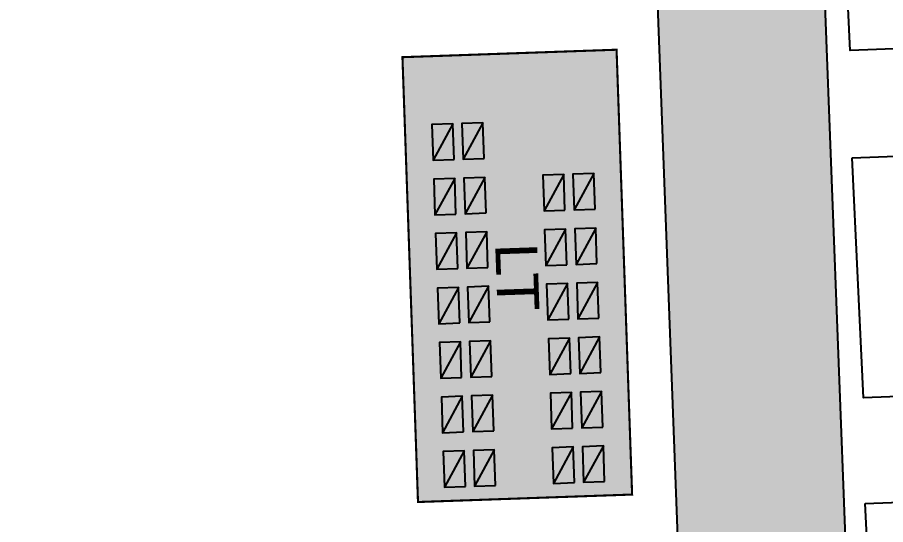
# Model space of a CAD drawing. Header units: metres. Extents: x 1956498 to 1957612, y 2277909 to 2278547.
# Drawn here: x 1956782.61 to 1956803.31, y 2278314.95 to 2278327.05 of the extents above; entities that cross this region are included whole.
import ezdxf
from ezdxf.enums import TextEntityAlignment as Align

# ---------------------------------------------------------------- set-up
doc = ezdxf.new("R2010")
doc.units = ezdxf.units.M
for name, color, linetype in [('PVcase Inverters', 7, 'Continuous'), ('PVcase PV Modules (full frames)', 142, 'Continuous'), ('UBS-100-Circulation intérieure lourde', 252, 'Continuous'), ('UBS-100-Local technique', 10, 'Continuous'), ('UBS-100-Postes', 8, 'Continuous')]:
    doc.layers.add(name, color=color, linetype=linetype)
doc.styles.get("Standard").update_dxf_attribs({"font": 'verdana.ttf'})
doc.styles.add('UBS-Style de texte', font='verdana.ttf')

# ---------------------------------------------------------------- blocks, each defined once
blk = doc.blocks.new('LT UBS')
at = {"layer": 'UBS-100-Postes', "true_color": 0xb0c4d8, "transparency": 33554687}
blk.add_hatch(color=9, dxfattribs=at).paths.add_polyline_path([(0.0001368601878350972, 5.106747575925676), (10.61504717644903, 5.106747577141205), (10.61491031602836, 2.842059920737938e-10), (-2.328306436538696e-10, -9.313225746154785e-10)])
at = {"layer": 'UBS-100-Postes', "color": 7, "transparency": 33554687, "const_width": 0.05}
blk.add_lwpolyline([(0.0001368601878350972, 5.106747575925676), (10.61504717644903, 5.106747577141205), (10.61491031602836, 2.842059920737938e-10), (-2.328306436538696e-10, -9.313225746154785e-10)], close=True, dxfattribs=at)
at = {"transparency": 33554687}
blk.add_attdef('NUMERO', text='', height=1, dxfattribs=at).set_placement((6.82194805137647, 2.553373788104942), align=Align.MIDDLE_CENTER)
at = {"layer": 'UBS-100-Postes', "color": 7, "transparency": 33554687, "insert": (5.307523588108101, 2.553373788104942), "char_height": 1, "attachment_point": 5, "style": 'UBS-Style de texte'}
blk.add_mtext_dynamic_manual_height_columns('LT', width=7.5, gutter_width=7.5, heights=[0], dxfattribs=at)
blk = doc.blocks.new('PVcase Inverter (2nd tier)')
at = {"layer": 'PVcase Inverters', "color": 0, "transparency": 33554687}
blk.add_lwpolyline([(0, 0), (850, 0), (850, 500), (0, 500)], close=True, dxfattribs=at)
blk.add_lwpolyline([(850, 0), (0, 500)], dxfattribs=at)
blk = doc.blocks.new('3P6@20DEG F FX ID1 PVBlock')
at = {"color": 0, "transparency": 33554687}
blk.add_polyline3d([(0, 0, 2.083586713139974), (7.539539347030692, 0.2870042413902952, 2.083586713139975), (7.757297679336461, -5.433460050740019, 1.675326544159361e-15), (0.2177583323057694, -5.720464292130313, 0)], close=True, dxfattribs=at)

msp = doc.modelspace()

# ---------------------------------------------------------------- hatches: boundary and pattern name
at = {"layer": 'UBS-100-Circulation intérieure lourde', "transparency": 33554687}
h = msp.add_hatch(color=256, dxfattribs=at)
h.dxf.hatch_style = 1
edge = h.paths.add_edge_path()
edge.add_arc((1956764.775937202, 2278354.047734615), 10.98888332588078, 38.055118836919576, 92.19845196404327, ccw=False)
edge.add_arc((1956785.235277975, 2278370.073881621), 15.0000000032406, 218.0847095287733, 272.1729597382801)
edge.add_line((1956785.804021141, 2278355.084667789), (1956796.795983654, 2278355.501741271))
edge.add_line((1956796.795983654, 2278355.501741271), (1956798.696412464, 2278305.415981365))
edge.add_line((1956798.696412464, 2278305.415981365), (1956793.250331421, 2278305.209338011))
edge.add_line((1956793.250331421, 2278305.209338011), (1956793.705325957, 2278293.21796695))
edge.add_line((1956793.705325957, 2278293.21796695), (1956799.151407176, 2278293.424610309))
edge.add_line((1956799.151407176, 2278293.424610309), (1956805.262231156, 2278132.373971497))
edge.add_line((1956805.262231156, 2278132.373971497), (1956799.816150151, 2278132.167328046))
edge.add_line((1956799.816150151, 2278132.167328046), (1956800.271144691, 2278120.175957077))
edge.add_line((1956800.271144691, 2278120.175957077), (1956805.717225689, 2278120.382600434))
edge.add_line((1956805.717225689, 2278120.382600434), (1956808.505499487, 2278046.968937048))
edge.add_line((1956808.505499487, 2278046.968937048), (1956797.471805961, 2278046.520477231))
edge.add_arc((1956798.050883183, 2278031.558597255), 14.97308194175755, 92.21644131539423, 143.3305284562901)
edge.add_arc((1956776.381759162, 2278046.057097211), 11.14352137835336, 272.4211575891524, 330.0899243735837, ccw=False)
edge.add_line((1956776.852512727, 2278034.923523671), (1956777.009638957, 2278030.929814869))
edge.add_line((1956777.009638957, 2278030.929814869), (1956811.05939886, 2278032.310913297))
edge.add_line((1956811.05939886, 2278032.310913297), (1956845.09821501, 2278033.703832236))
edge.add_line((1956845.09821501, 2278033.703832236), (1956844.941310405, 2278037.691699671))
edge.add_arc((1956844.479915648, 2278048.799243783), 11.11712288870125, 215.1122603936908, 272.3786340929611, ccw=False)
edge.add_line((1956835.38581278, 2278042.404893593), (1956835.385812779, 2278042.404893593))
edge.add_arc((1956824.047902401, 2278032.596641205), 14.99166523962915, 40.86258006122761, 92.23155383180028)
edge.add_line((1956823.464155207, 2278047.576937126), (1956812.498220958, 2278047.131225021))
edge.add_line((1956812.498220958, 2278047.131225021), (1956800.793107333, 2278355.653406116))
edge.add_line((1956800.793107333, 2278355.653406116), (1956811.785325112, 2278356.070489282))
edge.add_arc((1956811.231408061, 2278371.033193459), 14.9729536298442, 272.1201129472284, 326.3140567721247)
edge.add_arc((1956832.785994752, 2278356.711410502), 10.90591148877471, 91.9203326248624, 146.5138370824924, ccw=False)
edge.add_line((1956832.420539268, 2278367.611197091), (1956832.168946329, 2278371.604529158))
edge.add_line((1956832.168946329, 2278371.604529158), (1956798.235802155, 2278370.316987037))
edge.add_line((1956798.235802155, 2278370.316987037), (1956764.21250126, 2278369.026024087))
edge.add_line((1956764.21250126, 2278369.026024087), (1956764.35439473, 2278365.028529609))

# ---------------------------------------------------------------- linework, layer by layer
msp.add_lwpolyline([(1956796.795983654, 2278355.501741271), (1956798.696412464, 2278305.415981365), (1956793.250331421, 2278305.209338011), (1956793.705325957, 2278293.217966949), (1956799.151407176, 2278293.424610308), (1956805.262231156, 2278132.373971497), (1956799.816150151, 2278132.167328045), (1956800.271144692, 2278120.175957076), (1956805.717225689, 2278120.382600434), (1956808.505499487, 2278046.968937048), (1956797.471805961, 2278046.52047723, 0.2268002442284344), (1956786.041064621, 2278040.500489724, -0.2570762172775547), (1956776.852512727, 2278034.92352367), (1956844.941310405, 2278037.69169967, -0.2552052530752312), (1956835.38581278, 2278042.404893592), (1956835.38581278, 2278042.404893592, 0.2279698997739576), (1956823.464155208, 2278047.576937125), (1956812.498220959, 2278047.131225021), (1956800.793107334, 2278355.653406115)], format="xyb", dxfattribs=at)

# ---------------------------------------------------------------- block references
at = {"layer": 'PVcase Inverters', "transparency": 33554687, "xscale": 0.001, "yscale": 0.001, "zscale": 0.001, "rotation": 92}
for p in [(1956793.736332909, 2278323.683297163), (1956793.018770295, 2278323.658239326), (1956795.662555791, 2278322.449769942), (1956796.380118405, 2278322.474827779), (1956793.064139641, 2278322.35903125), (1956793.781702255, 2278322.384089088), (1956793.109508986, 2278321.059823174), (1956793.8270716, 2278321.084881013), (1956795.707925136, 2278321.150561866), (1956796.42548775, 2278321.175619705), (1956793.154878332, 2278319.7606151), (1956793.872440946, 2278319.785672938), (1956795.753294482, 2278319.851353792), (1956796.470857096, 2278319.87641163), (1956795.798663828, 2278318.552145715), (1956796.516226442, 2278318.577203554), (1956793.200247678, 2278318.461407025), (1956793.917810292, 2278318.486464862), (1956795.844033174, 2278317.252937641), (1956796.561595788, 2278317.277995479), (1956793.245617023, 2278317.162198949), (1956793.963179637, 2278317.187256788), (1956793.290986369, 2278315.862990874), (1956794.008548983, 2278315.888048713), (1956795.889402519, 2278315.953729566), (1956796.606965133, 2278315.978787404)]:
    msp.add_blockref('PVcase Inverter (2nd tier)', p, dxfattribs=at)
at = {"layer": 'PVcase PV Modules (full frames)', "color": 144, "true_color": 0x007ca5, "transparency": 33554687, "extrusion": (-0.0224214259614044, -0.000853506302275067, 0.9997482439018581), "rotation": 87.82000000000001}
msp.add_blockref('3P6@20DEG F FX ID1 PVBlock', (-2202248.252959227, 2041551.362879597, -45195.86571270195), dxfattribs=at)
at = {"layer": 'PVcase PV Modules (full frames)', "color": 144, "true_color": 0x007ca5, "transparency": 33554687, "extrusion": (-0.02747652405283227, -0.001045936439728381, 0.9996219018423607), "rotation": 87.82000000000001}
msp.add_blockref('3P6@20DEG F FX ID1 PVBlock', (-2202239.963673276, 2041296.51839603, -55526.53418393592), dxfattribs=at)
at = {"layer": 'PVcase PV Modules (full frames)', "color": 144, "true_color": 0x007ca5, "transparency": 33554687, "extrusion": (-0.03303663298101745, -0.001257590596770437, 0.9994533502606154), "rotation": 87.82000000000001}
msp.add_blockref('3P6@20DEG F FX ID1 PVBlock', (-2202231.718974302, 2040955.788394313, -66889.34504089828), dxfattribs=at)
at = {"layer": 'UBS-100-Local technique', "transparency": 33554687, "rotation": 271.999999999268}
msp.add_blockref('LT UBS', (1956791.788931022, 2278326.099363425), dxfattribs=at)

doc.saveas('drawing.dxf')
